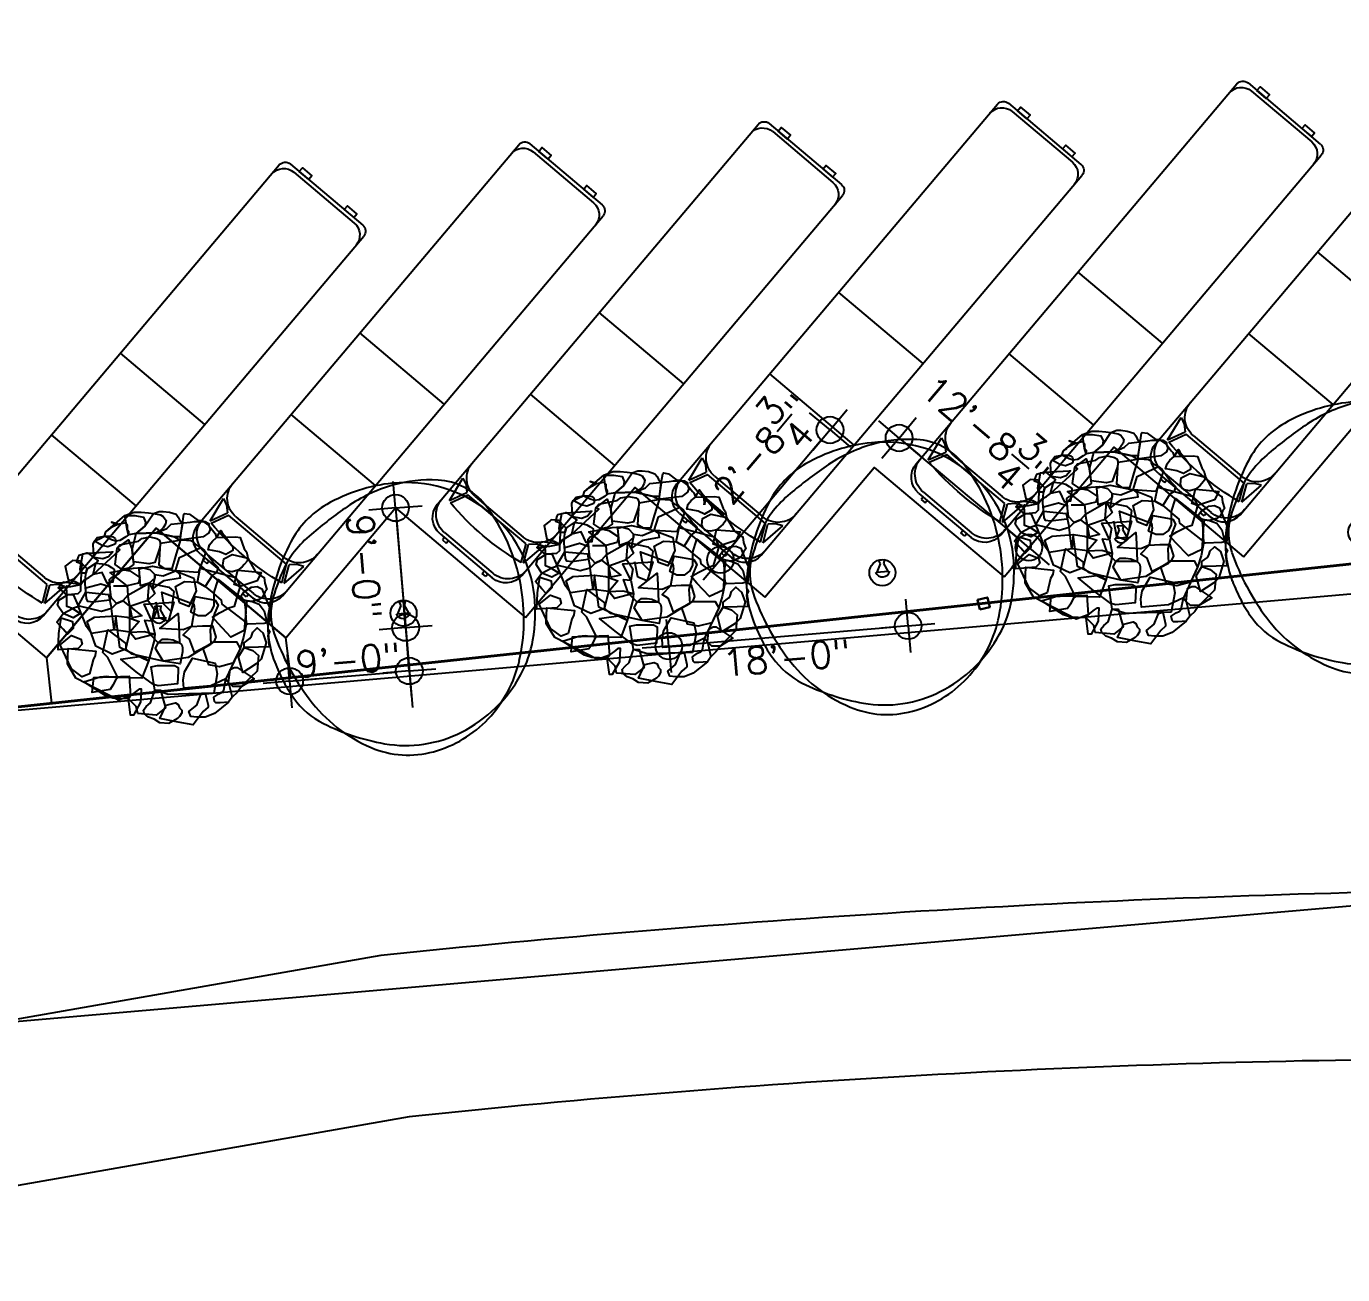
# Model space of a CAD drawing. Extents: x 2080 to 102399, y 2071 to 93424.
# Drawn here: x 79275 to 80459, y 74528 to 75651 of the extents above; entities that cross this region are included whole.
import ezdxf

# ---------------------------------------------------------------- set-up
doc = ezdxf.new("R2010")
doc.units = 0
doc.header["$LTSCALE"] = 20
doc.header["$MEASUREMENT"] = 0
doc.header["$PDMODE"] = 34
doc.header["$PDSIZE"] = 5
doc.linetypes.add('CENTERX2', pattern=[4, 2.5, -0.5, 0.5, -0.5])
for name, color, linetype, lineweight in [('ASPHALT', 9, 'CENTERX2', 25), ('fence', 13, 'FENCELINE2', 40), ('STONE', 2, 'Continuous', 30)]:
    doc.layers.add(name, color=color, linetype=linetype, lineweight=lineweight)
doc.layers.add('correct', color=230, linetype='Continuous', plot=False)
for name, color, linetype in [('DIMLINE', 254, 'Continuous'), ('ELEC', 11, 'Continuous'), ('proposed tree', 3, 'Continuous'), ('VEHICLES', 6, 'Continuous')]:
    doc.layers.add(name, color=color, linetype=linetype)
doc.styles.add('STYLE1', font='romans.shx')
doc.linetypes.add('FENCELINE2', pattern='A,0.25,-0.1,[132,ltypeshp.shx,S=0.1,R=0,X=-0.1,Y=0],-0.1,1', length=1.45)
doc.dimstyles.get("Standard").update_dxf_attribs({"dimtxt": 24, "dimasz": 12, "dimexe": 0.18, "dimexo": 0.0625, "dimgap": 0, "dimtad": 1, "dimzin": 1, "dimdsep": 46, "dimlunit": 4, "dimtxsty": 'STYLE1', "dimblk": 'BLK', "dimcen": 0, "dimse1": 1, "dimse2": 1, "dimclrt": 3, "dimazin": 0, "dimtfac": 1, "dimtix": 1, "dimtmove": 2, "dimatfit": 3, "dimldrblk": 'BLK', "dimfxl": 1, "dimtolj": 1, "dimtzin": 0, "dimarcsym": 0})

# ---------------------------------------------------------------- blocks, each defined once
blk = doc.blocks.new('A$C47FB6E1B')
at = {"linetype": 'Continuous'}
for p, q in [((21.7, 99.3), (468.6, 99.3)), ((31.2, 93.3), (54.3, 97)), ((54.3, 97), (51.5, 90.9)), ((151.2, 99.3), (151.2, 0)), ((247.2, 99.3), (247.2, 0)), ((30.2, 91.2), (45.8, 83.8)), ((31.2, 93.3), (46.8, 85.9)), ((45.8, 83.8), (45.8, 15.5)), ((51.5, 90.9), (46.8, 85.9)), ((472.1, 14.2), (472.1, 85.1)), ((475.7, 7.1), (475.6, 92.2)), ((0, 75.2), (0, 70.7)), ((2.8, 75.2), (0, 75.2)), ((2.8, 18.9), (2.8, 80.4)), ((6.4, 21.3), (6.4, 78)), ((48.9, 21.3), (48.9, 78)), ((0, 70.7), (2.8, 70.7)), ((0, 24.1), (0, 28.6)), ((0, 28.6), (2.8, 28.6)), ((2.8, 24.1), (0, 24.1)), ((30.2, 8.1), (45.8, 15.5)), ((31.2, 6), (46.8, 13.4)), ((51.5, 8.4), (46.8, 13.4)), ((21.7, 0), (468.6, 0)), ((31.2, 6), (54.3, 2.3)), ((54.3, 2.3), (51.5, 8.4))]:
    blk.add_line(p, q, dxfattribs=at)
for points in [[(475.6, 81.7), (480, 81.7), (480, 70.6), (475.6, 70.6)], [(475.6, 17.6), (480, 17.6), (480, 28.7), (475.6, 28.7)]]:
    blk.add_lwpolyline(points, close=True, dxfattribs=at)
for centre, radius, start, end in [((21.7, 80.4), 18.9, 90.028, 179.9792), ((27.6, 78), 21.3, 89.9544, 180.0528), ((70.2, 78), 21.3, 89.9875, 180.0196), ((457.9, 85.1), 14.2, 0.0207, 89.9865), ((468.6, 92.2), 7.09, 0.0207, 89.9864), ((271.5, 49.7), 244.9, 170.2359, 189.7713), ((21.7, 18.9), 18.9, 180.028, 269.9792), ((27.6, 21.3), 21.3, 179.9544, 270.0528), ((70.2, 21.3), 21.3, 179.9875, 270.0196), ((457.9, 14.2), 14.2, 270.0207, 359.9865), ((468.6, 7.1), 7.09, 270.0207, 359.9865)]:
    blk.add_arc(centre, radius, start, end, dxfattribs=at)
blk = doc.blocks.new('BLK')
for q in [(0, 2), (-2, 0), (0, -2), (2, 0)]:
    blk.add_line((0, 0), q)
blk.add_circle((0, 0), 1)
blk = doc.blocks.new('*D291')
at = {"layer": 'Defpoints', "color": 0, "linetype": 'Continuous', "ltscale": 0.5, "transparency": 16777216}
for p in [(80037.6, 75254), (79899.3, 75170.9), (79939.1, 75137.2)]:
    blk.add_point(p, dxfattribs=at)
at = {"layer": 'DIMLINE', "color": 0, "linetype": 'Continuous', "lineweight": -2, "ltscale": 0.5, "transparency": 16777216}
blk.add_line((79990, 75278.4), (79907, 75180.1), dxfattribs=at)
at = {"layer": 'DIMLINE', "color": 0, "linetype": 'Continuous', "lineweight": -2, "ltscale": 0.5, "transparency": 16777216, "xscale": 12, "yscale": 12, "zscale": 12}
for p, rotation in [((79997.8, 75287.6), 49.83847696206755), ((79899.3, 75170.9), 229.8384769620676)]:
    blk.add_blockref('BLK', p, dxfattribs=dict(at, rotation=rotation))
at = {"layer": 'DIMLINE', "color": 3, "linetype": 'Continuous', "ltscale": 0.5, "transparency": 16777216, "insert": (79930.4, 75262.7), "char_height": 24, "attachment_point": 5, "rotation": 49.8385, "style": 'STYLE1'}
blk.add_mtext('\\A1;12\'-8{\\H1.000000x;\\S3/4;}"', dxfattribs=at)
blk = doc.blocks.new('*D292')
at = {"layer": 'Defpoints', "color": 0, "linetype": 'Continuous', "ltscale": 0.5, "transparency": 16777216}
for p in [(80037.6, 75254), (80176.6, 75181.9), (80154.4, 75155.5)]:
    blk.add_point(p, dxfattribs=at)
at = {"layer": 'DIMLINE', "color": 0, "linetype": 'Continuous', "lineweight": -2, "ltscale": 0.5, "transparency": 16777216}
blk.add_line((80069.1, 75272.6), (80167.5, 75189.6), dxfattribs=at)
at = {"layer": 'DIMLINE', "color": 0, "linetype": 'Continuous', "lineweight": -2, "ltscale": 0.5, "transparency": 16777216, "xscale": 12, "yscale": 12, "zscale": 12}
for p, rotation in [((80059.9, 75280.4), 139.8384769620669), ((80176.6, 75181.9), 319.8384769620669)]:
    blk.add_blockref('BLK', p, dxfattribs=dict(at, rotation=rotation))
at = {"layer": 'DIMLINE', "color": 3, "linetype": 'Continuous', "ltscale": 0.5, "transparency": 16777216, "insert": (80137.4, 75285.9), "char_height": 24, "attachment_point": 5, "rotation": 319.8385, "style": 'STYLE1'}
blk.add_mtext('\\A1;12\'-8{\\H1.000000x;\\S3/4;}"', dxfattribs=at)
blk = doc.blocks.new('*D293')
at = {"layer": 'Defpoints', "color": 0, "linetype": 'Continuous', "ltscale": 0.5, "transparency": 16777216}
for p in [(80065.1, 75147.9), (79849.8, 75129.7), (80068.1, 75111.5)]:
    blk.add_point(p, dxfattribs=at)
at = {"layer": 'DIMLINE', "color": 0, "linetype": 'Continuous', "lineweight": -2, "ltscale": 0.5, "transparency": 16777216}
blk.add_line((79864.9, 75094.3), (80056.2, 75110.5), dxfattribs=at)
at = {"layer": 'DIMLINE', "color": 0, "linetype": 'Continuous', "lineweight": -2, "ltscale": 0.5, "transparency": 16777216, "xscale": 12, "yscale": 12, "zscale": 12}
for p, rotation in [((80068.1, 75111.5), 4.838476962063756), ((79852.9, 75093.3), 184.8384769620638)]:
    blk.add_blockref('BLK', p, dxfattribs=dict(at, rotation=rotation))
at = {"layer": 'DIMLINE', "color": 3, "linetype": 'Continuous', "ltscale": 0.5, "transparency": 16777216, "insert": (79958.7, 75082.8), "char_height": 24, "attachment_point": 5, "rotation": 4.8385, "style": 'STYLE1'}
blk.add_mtext('\\A1;18\'-0"', dxfattribs=at)
blk = doc.blocks.new('*D294')
at = {"layer": 'Defpoints', "color": 0, "linetype": 'Continuous', "ltscale": 0.5, "transparency": 16777216}
for p in [(79607.2, 75217.5), (79616.3, 75109.9), (79616.3, 75109.9)]:
    blk.add_point(p, dxfattribs=at)
at = {"layer": 'DIMLINE', "color": 0, "linetype": 'Continuous', "lineweight": -2, "ltscale": 0.5, "transparency": 16777216}
blk.add_line((79608.2, 75205.6), (79615.3, 75121.9), dxfattribs=at)
at = {"layer": 'DIMLINE', "color": 0, "linetype": 'Continuous', "lineweight": -2, "ltscale": 0.5, "transparency": 16777216, "xscale": 12, "yscale": 12, "zscale": 12}
for p, rotation in [((79607.2, 75217.5), 94.8384769620669), ((79616.3, 75109.9), 274.8384769620669)]:
    blk.add_blockref('BLK', p, dxfattribs=dict(at, rotation=rotation))
at = {"layer": 'DIMLINE', "color": 3, "linetype": 'Continuous', "ltscale": 0.5, "transparency": 16777216, "insert": (79579.1, 75164.7), "char_height": 24, "attachment_point": 5, "rotation": 274.8385, "style": 'STYLE1'}
blk.add_mtext('\\A1;9\'-0"', dxfattribs=at)
blk = doc.blocks.new('*D295')
at = {"layer": 'Defpoints', "color": 0, "linetype": 'Continuous', "ltscale": 0.5, "transparency": 16777216}
for p in [(79616.3, 75109.9), (79508.7, 75100.8), (79619.6, 75070.9)]:
    blk.add_point(p, dxfattribs=at)
at = {"layer": 'DIMLINE', "color": 0, "linetype": 'Continuous', "lineweight": -2, "ltscale": 0.5, "transparency": 16777216}
blk.add_line((79523.9, 75062.8), (79607.6, 75069.9), dxfattribs=at)
at = {"layer": 'DIMLINE', "color": 0, "linetype": 'Continuous', "lineweight": -2, "ltscale": 0.5, "transparency": 16777216, "xscale": 12, "yscale": 12, "zscale": 12}
for p, rotation in [((79619.6, 75070.9), 4.838476962059252), ((79512, 75061.8), 184.8384769620592)]:
    blk.add_blockref('BLK', p, dxfattribs=dict(at, rotation=rotation))
at = {"layer": 'DIMLINE', "color": 3, "linetype": 'Continuous', "ltscale": 0.5, "transparency": 16777216, "insert": (79564.6, 75080.6), "char_height": 24, "attachment_point": 5, "rotation": 4.8385, "style": 'STYLE1'}
blk.add_mtext('\\A1;9\'-0"', dxfattribs=at)
blk = doc.blocks.new('A$C79F71953')
at = {"color": 62}
for points in [[(-92.6, 0.9), (-82.4, -2.3), (-81.8, -8.7), (-86.9, -13.8), (-90.7, -9.4), (-96.5, -3), (-90.7, 4.7), (-82.4, 9.2), (-75.4, 4.7), (-81.8, 0.9), (-90.7, 4.7), (-95.8, 12.3), (-94.6, 16.8), (-86.3, 21.9), (-81.8, 21.9), (-77.3, 11.7), (-78.6, 10.4), (-82.4, 9.2), (-87.5, 11.1), (-87.5, 13), (-87.5, 25.1), (-88.2, 27.7), (-87.5, 29.6), (-88.2, 27.7), (-95.2, 27.7), (-91.4, 24.5), (-87.5, 21.1), (-86.3, 21.9), (-77.3, 22.6), (-74.8, 25.1), (-74.8, 27.7), (-74.8, 30.8), (-90.7, 32.8), (-95.2, 27.7), (-83.7, 28.9), (-74.8, 30.8), (-74.8, 30.8), (-73.5, 49.4), (-75.4, 51.9), (-82.4, 52.5), (-83.7, 51.3), (-88.8, 47.4), (-86.3, 35.3), (-79.9, 33.4), (-74.8, 30.8), (-72.2, 34.7), (-67.7, 37.2), (-63.9, 39.8), (-61.4, 50), (-59.4, 52.5), (-63.3, 55.1), (-63.9, 55.7), (-66.5, 57.7), (-69, 58.9), (-69.7, 58.9), (-69, 58.9), (-76.7, 57), (-77.3, 55.7), (-78.6, 51.3), (-73.5, 49.4), (-73.5, 49.4), (-73.5, 49.4), (-69, 44.9), (-69.7, 43), (-70.3, 41.1), (-74.8, 41.1), (-75.4, 44.9), (-72.9, 58.3), (-69, 58.9), (-47.3, 60.2), (-46, 60.2), (-49.9, 55.7), (-55, 53.8), (-63.3, 55.1), (-63.9, 67.2), (-62.6, 69.8), (-60.1, 71.1), (-58.8, 71.7), (-53.7, 74.2), (-48.6, 74.2), (-46, 73.6), (-44.1, 72.3), (-43.5, 69.8), (-44.1, 67.2), (-50.5, 64.7), (-55.6, 65.9), (-62.6, 69.8), (-60.1, 73), (-53.7, 74.2), (-52.4, 78.1), (-50.5, 79.4), (-48.6, 81.3), (-45.4, 83.2), (-41.6, 85.1), (-47.3, 87), (-41.6, 85.1), (-35.2, 86.4), (-33.3, 84.5), (-33.3, 80.6), (-32, 78.7), (-32, 75.5), (-34.5, 73.6), (-39.7, 70.4), (-43.5, 69.8), (-47.3, 71.1), (-53.7, 74.2), (-52.4, 78.1), (-35.2, 92.8), (-26.2, 92.8), (-18.6, 91.5), (-16.7, 87), (-17.3, 83.2), (-21.1, 80), (-25, 76.8), (-32, 75.5), (-33.3, 80.6), (-35.2, 92.8), (-26.9, 95.9), (-20.5, 95.9), (-14.1, 95.3), (-9.6, 94.7), (-3.3, 93.4), (-0.7, 92.1), (1.9, 88.3), (1.2, 85.1), (-0.7, 81.9), (-3.3, 79.4), (-7.1, 77.4), (-25, 76.8), (-25, 76.8), (-17.3, 83.2), (-9.6, 94.7), (-4.5, 96.6), (-0.7, 96.6), (5, 95.9), (10.8, 94), (12.7, 91.5), (14, 88.9), (16.5, 85.7), (14.6, 73.6), (9.5, 73.6), (-7.1, 77.4), (2.5, 81.3), (6.3, 85.1), (23.6, 87), (27.4, 87.6), (33.1, 87.6), (37, 87.6), (40.2, 85.7), (40.2, 83.8), (41.4, 80.6), (40.2, 77.4), (35.1, 73.6), (15.9, 71.1), (14.6, 70.4), (16.5, 85.7), (17.8, 94), (18.5, 94.7), (22.9, 94), (30.6, 88.3), (33.8, 88.3), (40.2, 83.8), (40.2, 83.8), (44.6, 78.1), (45.9, 76.8), (47.2, 73), (51, 79.4), (52.3, 77.4), (54.2, 74.9), (57.4, 71.1), (60, 67.2), (61.9, 64.7), (61.9, 61.5), (55.5, 57.7), (49.7, 60.2), (43.4, 61.5), (39.5, 62.1), (40.8, 66.6), (43.4, 69.8), (47.2, 73), (64.4, 73.6), (68.3, 73), (72.1, 62.8), (74, 60.2), (74.6, 57.7), (75.3, 54.5), (74.6, 51.9), (72.1, 48.7), (70.2, 46.8), (66.3, 43.6), (61.2, 42.3), (56.1, 43), (54.2, 44.9), (52.9, 48.1), (53.6, 53.8), (61.2, 57.7), (75.3, 54.5), (82.3, 42.3), (87.4, 41.7), (83.6, 34), (68.3, 28.9), (63.1, 30.8), (66.3, 43.6), (82.3, 42.3), (87.4, 38.5), (90, 37.2), (90.6, 32.1), (92.5, 26.4), (90.6, 23.8), (88.7, 20), (85.5, 17.4), (79.1, 15.5), (74.6, 16.2), (72.1, 16.8), (69.5, 19.4), (69.5, 21.3), (71.4, 23.8), (75.3, 26.4), (78.5, 28.3), (83.6, 28.9), (88, 27), (93.8, 12.3), (95.1, 10.4), (94.4, -3), (90, -4.3), (75.3, -4.9), (74, -3.6), (73.4, 6), (74.6, 16.2), (79.1, 15.5), (85.5, 13), (90, 7.2), (93.2, -6.2), (93.2, -8.7), (95.1, -11.3), (93.2, -15.1), (94.4, -25.3), (75.3, -25.9), (72.1, -25.9), (72.1, -21.5), (77.2, -17.7), (78.5, -15.7), (79.7, -11.9), (83.6, -8.1), (88.7, -12.5), (91.9, -21.5), (87.4, -36.2), (82.9, -40.6), (75.9, -45.1), (70.8, -48.3), (67, -34.2), (72.1, -25.9), (79.7, -28.5), (84.9, -33), (83.6, -47), (77.8, -52.8), (72.7, -57.9), (69.5, -61), (61.9, -61), (58, -57.2), (59.3, -45.7), (63.1, -43.8), (65.7, -43.8), (81, -54), (69.5, -61), (65.7, -66.2), (61.2, -70.6), (58, -75.1), (50.4, -75.7), (46.5, -75.7), (45.3, -74.5), (44.6, -70.6), (49.1, -67.4), (51.7, -66.2), (53.6, -64.2), (55.5, -54), (58, -57.2), (61.2, -70.6), (58, -75.1), (45.3, -85.3), (37, -88.5), (29.3, -88.5), (24.2, -87.9), (22.3, -83.4), (29.3, -77.6), (33.1, -68.1), (37, -66.8), (39.5, -77.6), (39.5, -79.6), (35.1, -83.4), (26.1, -95.5), (12.7, -93), (-3.9, -89.8), (1.9, -77.6), (10.2, -75.7), (12.7, -77), (14, -80.2), (15.9, -82.1), (15.9, -84.7), (14, -87.9), (12.1, -89.8), (4.4, -94.2), (-3.9, -93.6), (-9, -90.4), (-14.1, -88.5), (-17.9, -85.3), (-18.6, -82.1), (-16, -78.9), (-12.2, -75.7), (-8.4, -64.2), (-3.3, -64.2), (1.2, -80.2), (-7.1, -86.6), (-23.7, -85.3), (-25, -78.9), (-32, -71.9), (-30.1, -69.3), (-24.3, -64.9), (-21.8, -63), (-20.5, -63), (-21.1, -75.1), (-27.5, -86.6), (-30.1, -86.6), (-32, -71.9), (-46, -71.3), (-52.4, -69.3), (-72.2, -56.6), (-57.5, -52.1), (-51.8, -51.5), (-47.3, -52.1), (-41.6, -52.8), (-43.5, -54.7), (-46, -59.8), (-48.6, -63.6), (-64.6, -66.2), (-63.3, -52.8), (-31.4, -51.5), (-30.1, -69.3), (-40.9, -73.2), (-79.2, -53.4), (-86.9, -40.6), (-86.3, -26.6), (-61.4, -29.1), (-62, -33), (-63.9, -36.8), (-67.1, -49.6), (-73.5, -52.1), (-83.1, -45.1), (-93.3, -23.4), (-83.1, -15.1), (-74.8, -18.3), (-73.5, -22.8), (-77.3, -26.6), (-95.2, -27.9), (-94.6, -13.2)], [(-70.3, 27.7), (-56.9, 31.5), (-49.2, 28.9), (-48, 19.4), (-49.2, 16.8), (-63.9, 14.9), (-68.4, 15.5), (-69.7, 18.1), (-70.9, 31.5), (-70.3, 41.1), (-69, 44.9), (-61.4, 50), (-55.6, 49.4), (-50.5, 48.1), (-47.3, 46.2), (-44.8, 44.3), (-46, 32.8), (-51.1, 32.1), (-55.6, 41.7), (-63.9, 39.8), (-63.9, 39.8), (-39.7, 62.1), (-42.2, 63.4), (-32, 71.1), (-28.8, 62.1), (-27.5, 48.7), (-32, 45.5), (-37.7, 44.3), (-44.1, 48.7), (-42.2, 63.4), (-39.7, 66.6), (-23.1, 69.8), (-19.9, 72.3), (-12.8, 73.6), (-6.4, 72.3), (-4.5, 71.1), (-3.3, 67.9), (-3.9, 64), (-8.4, 50.6), (-13.5, 49.4), (-27.5, 51.3), (-28.8, 62.1), (-25.6, 74.2), (-25, 76.8), (-7.1, 77.4), (0.6, 75.5), (9.5, 73.6), (14.6, 70.4), (14.6, 70.4), (10.2, 56.4), (7, 44.9), (0.6, 44.9), (-4.5, 48.1), (-3.3, 67.9), (15.9, 71.1), (24.2, 70.4), (26.1, 69.1), (28.7, 66.6), (30.6, 65.3), (36.3, 61.5), (37, 58.3), (30.6, 41.7), (10.2, 43), (14, 55.1), (33.1, 64), (36.3, 61.5), (44.6, 50), (48.5, 46.2), (47.2, 41.7), (43.4, 39.1), (37, 28.9), (29.9, 32.8), (32.5, 45.5), (64.4, 37.2), (68.3, 28.9), (67, 24.5), (63.1, 11.1), (57.4, 9.2), (52.3, 13), (51.7, 16.8), (44.6, 22.6), (48.5, 35.3), (72.1, 16.8), (73.4, 6), (72.1, -10.6), (60, -16.4), (48.5, -4.3), (43.4, 1.5), (49.7, 5.3), (57.4, 9.2), (74, -3.6), (71.4, -16.4), (68.3, -26.6), (61.9, -40), (49.7, -43.2), (40.2, -41.3), (35.1, -26.6), (42.1, -22.8), (44.6, -20.8), (65.1, -20.8), (68.3, -26.6), (55.5, -54), (42.1, -60.4), (17.8, -62.3), (17.2, -55.3), (18.5, -47.6), (25.5, -35.5), (45.9, -40), (47.8, -49.6), (44.6, -66.8), (22.3, -67.4), (3.8, -68.1), (-8.4, -64.2), (-11.6, -43.2), (-5.8, -41.9), (9.5, -41.9), (12.7, -43.8), (12.7, -47), (12.1, -58.5), (-5.2, -60.4), (-9.6, -59.1), (-25, -47.6), (-39, -36.2), (-19.9, -33.6), (-14.1, -38.1), (-19.9, -53.4), (-41.6, -52.8), (-50.5, -34.9), (-55, -30.4), (-50.5, -10), (-34.5, -22.1), (-34.5, -27.2), (-46.7, -31.7), (-61.4, -24.7), (-69, -2.3), (-62.6, 1.5), (-43.5, 2.8), (-44.8, -10), (-65.2, -13.2), (-69.7, -6.8), (-77.3, 11.7), (-70.3, 23.8), (-49.9, 21.9), (-47.3, 9.2), (-56.3, 6.6), (-77.3, 11.7), (-70.3, 23.8)]]:
    blk.add_lwpolyline(points, close=True, dxfattribs=at)
blk.add_lwpolyline([(-45.4, 29.6), (-33.3, 29.6), (-32.6, 21.3), (-37.1, 16.2), (-42.8, 13.6), (-48, 19.4), (-49.2, 35.3), (-47.3, 37.2), (-40.9, 40.4), (-37.7, 44.3), (-30.7, 43), (-21.8, 37.2), (-23.1, 32.1), (-33.3, 29.6), (-48.6, 41.7), (-27.5, 45.5), (-19.9, 46.2), (-12.8, 44.3), (-8.4, 39.8), (-8.4, 36.6), (-13.5, 32.1), (-21.1, 29.6), (-22.4, 44.9), (-16.7, 46.2), (-10.3, 47.4), (10.2, 43), (14, 40.4), (14.6, 36.6), (-0.1, 34), (-5.2, 30.8), (-10.3, 27), (-8.4, 36.6), (-8.4, 39.8), (-0.7, 38.5), (10.2, 43), (26.8, 36.6), (28.7, 25.1), (22.3, 11.1), (14, 14.3), (10.2, 28.9), (18.5, 33.4), (29.9, 32.8), (37, 28.9), (44.6, 22.6), (44.6, 11.7), (42.1, 6.6), (37, 2.8), (30.6, 2.8), (24.2, 6), (28, 20), (45.9, 16.8), (48.5, 12.3), (45.3, 4.7), (41.4, -10), (42.1, -22.8), (27.4, -30.4), (22.9, -18.3), (17.2, -14.5), (24.8, -6.8), (34.4, -6.2), (43.4, -6.2), (46.5, -16.4), (44.6, -20.8), (21.6, -34.9), (-0.7, -38.1), (-7.7, -26.6), (-5.2, -21.5), (-1.3, -18.3), (3.8, -18.3), (8.2, -18.9), (14, -21.5), (15.9, -23.4), (16.5, -25.9), (16.5, -29.8), (14.6, -40.6), (-0.7, -38.1), (-28.8, -31.7), (-34.5, -27.2), (-30.7, -11.9), (-17.9, -11.3), (-8.4, -13.8), (-9, -19.6), (-14.1, -38.1), (-39.7, -25.9), (-43.5, 2.8), (-33.3, 1.5), (-22.4, -2.3), (-30.7, -11.9), (-44.8, -10), (-47.3, 9.2), (-42.8, 13.6), (-37.1, 16.2), (-19.9, 2.8), (-28.8, 0.9), (-32.6, 21.3), (-13.5, 32.1), (-8.4, 22.6), (-14.7, 16.8), (-13.5, 32.1), (4.4, 28.3), (8.9, 24.5), (6.3, 6.6), (-0.1, 13), (-2, 23.8), (26.8, 13), (27.4, 8.5), (24.8, -6.8), (17.2, -10), (-3.9, -8.7), (12.7, 4.7), (13.3, -5.5), (14, -21.5), (-5.2, -21.5), (-12.8, -13.8), (-17.3, -1.1), (-10.9, -1.7), (-8.4, -13.8), (-25.6, -18.3), (-30.7, -11.9), (-30.7, 11.2), (-14.7, 16.8), (-9, 8.5), (-10.9, -1.7), (-17.9, 13), (8.9, 14.9), (3.8, -2.3), (-4.5, 0.9), (-7.1, 14.9)], dxfattribs=at)
blk = doc.blocks.new('T3')
at = {"color": 3, "linetype": 'Continuous'}
blk.add_circle((0.0075, -0.0006), 0.0467, dxfattribs=at)
for centre, radius, start, end in [((0.1024, -0.0008), 0.4778, 86.5891, 106.3683), ((0.1171, 0.2465), 0.2301, 38.2099, 86.5855), ((0.0278, -0.1235), 0.5914, 95.7743, 119.9478), ((0.1287, -0.0904), 0.5712, 106.3689, 124.4478), ((0.0157, -0.0047), 0.472, 51.5393, 95.7734), ((-0.1006, 0.0992), 0.3344, 119.9475, 152.2845), ((0.7005, -0.9241), 1.5821, 124.4458, 130.3031), ((-0.2125, -0.013), 0.6496, 9.9831, 38.21), ((0.0312, 0.0148), 0.4471, 6.0223, 51.5393), ((0.263, -0.0918), 0.745, 152.2851, 172.4004), ((-0.029, -0.0639), 0.4542, 130.3005, 141.2454), ((-0.1535, 0.036), 0.2946, 141.2444, 154.9906), ((0.2312, -0.1435), 0.7191, 154.9924, 163.7785), ((-0.2858, -0.0259), 0.724, 358.8883, 9.9833), ((-0.2526, -0.0027), 0.2152, 163.7797, 199.3828), ((-0.0951, 0.0014), 0.5742, 350.2301, 6.0232), ((-0.1071, -0.0424), 0.3717, 172.3996, 201.0285), ((-0.198, -0.0276), 0.6362, 347.0493, 358.8877), ((0.3677, 0.2155), 0.8728, 199.3819, 216.8466), ((0.0738, -0.0277), 0.4027, 331.3474, 350.2303), ((0.1608, 0.0605), 0.6586, 201.0235, 207.8216), ((-0.0191, -0.0688), 0.4527, 316.7622, 347.0499), ((-0.0112, 0.0188), 0.4996, 296.8801, 331.348), ((0.0248, -0.0113), 0.5049, 207.8204, 215.5805), ((-0.1491, -0.1357), 0.2911, 215.5851, 243.3801), ((0.1028, 0.0169), 0.5417, 216.8467, 247.0462), ((0.0747, 0.311), 0.7907, 243.3844, 260.1468), ((0.0032, -0.0897), 0.4221, 285.3686, 316.7631), ((0.015, -0.0329), 0.4417, 260.1457, 296.8807), ((0.0246, -0.1677), 0.3412, 247.0472, 285.3699)]:
    blk.add_arc(centre, radius, start, end, dxfattribs=at)
blk = doc.blocks.new('FOCUSLGT')
for points in [[(-4.27, 0), (4.27, 0), (1.49, 5.92)], [(-1.38, 5.92), (-4.27, 0)], [(1.49, 5.92), (2.44, 8.67), (-2.44, 8.67), (-1.38, 5.92)]]:
    blk.add_lwpolyline(points)
blk = doc.blocks.new('A$C085F24DD')
at = {"layer": 'ELEC', "linetype": 'Continuous', "ltscale": 0.5}
blk.add_arc((32, 33.5), 33.5, 197.10907, 342.89093, dxfattribs=at)
at = {"layer": 'ELEC', "xscale": 6, "yscale": 6, "zscale": 6}
blk.add_blockref('FOCUSLGT', (32, 23.7), dxfattribs=at)
blk = doc.blocks.new('*D394')
at = {"layer": 'Defpoints', "color": 0, "ltscale": 0.5, "transparency": 16777216}
for p in [(83196.5, 75376.5), (83220.6, 75098.9), (79105.9, 75021.4)]:
    blk.add_point(p, dxfattribs=at)
at = {"layer": 'DIMLINE', "color": 0, "lineweight": -2, "ltscale": 0.5, "transparency": 16777216}
blk.add_line((79141.9, 74744.9), (83208.6, 75097.9), dxfattribs=at)
at = {"layer": 'DIMLINE', "color": 0, "lineweight": -2, "ltscale": 0.5, "transparency": 16777216, "xscale": 12, "yscale": 12, "zscale": 12}
for p, rotation in [((83220.6, 75098.9), 4.961417707028199), ((79130, 74743.8), 184.9614177070282)]:
    blk.add_blockref('BLK', p, dxfattribs=dict(at, rotation=rotation))
at = {"layer": 'DIMLINE', "color": 3, "ltscale": 0.5, "transparency": 16777216, "insert": (81174, 74935.6), "char_height": 24, "attachment_point": 5, "rotation": 4.9614, "style": 'STYLE1'}
blk.add_mtext('\\A1;342\'-2"', dxfattribs=at)

msp = doc.modelspace()

# ---------------------------------------------------------------- linework, layer by layer
at = {"linetype": 'Continuous', "ltscale": 0.5}
msp.add_line((79176.728, 75181.099), (79293.453, 75082.593), dxfattribs=at)
for points in [[(80369.604, 75173.688), (80468.11, 75290.412), (80584.834, 75191.907)], [(80154.374, 75155.469), (80252.879, 75272.193), (80369.604, 75173.688)], [(79939.143, 75137.25), (80037.649, 75253.974), (80154.374, 75155.469)], [(79723.913, 75119.031), (79822.419, 75235.756), (79939.143, 75137.25)], [(79508.683, 75100.812), (79607.189, 75217.537), (79723.913, 75119.031)], [(79293.453, 75082.593), (79391.958, 75199.318), (79508.683, 75100.812)]]:
    msp.add_lwpolyline(points, dxfattribs=at)
at = {"layer": 'ASPHALT', "linetype": 'Continuous'}
for points in [[(79593.892, 74815.129), (78784.835, 74673.162)], [(79619.359, 74669.994), (78810.302, 74528.027)]]:
    msp.add_lwpolyline(points, dxfattribs=at)
for centre, radius, start, end in [((80759.629, 63530.548), 11344.634, 91.1263163, 95.8979384), ((80610.885, 65254.493), 9467.565, 90.2388373, 96.0115385)]:
    msp.add_arc(centre, radius, start, end, dxfattribs=at)
at = {"layer": 'correct', "ltscale": 0.5}
msp.add_lwpolyline([(78546.628, 75126.955), (78535.589, 75359.93), (78128.239, 75334.577), (78072.686, 76496.873), (78530.858, 76525.39), (78521.639, 76693.141), (78693.376, 76703.83), (78681.449, 76895.459), (78825.977, 76904.454), (78810.875, 77083.026), (81177.782, 77283.381), (81191.931, 77116.231), (81194.245, 77092.088), (82117.624, 77170.251), (82101.43, 77361.567), (82896.635, 77428.88), (83144.463, 75373.769), (79105.882, 75021.367), (79078.222, 75064.374), (79074.638, 75152.192), (78546.628, 75126.955)], dxfattribs=at)
at = {"layer": 'DIMLINE', "linetype": 'Continuous', "ltscale": 0.5}
msp.add_line((79607.189, 75217.537), (79622.371, 75038.178), dxfattribs=at)
at = {"layer": 'DIMLINE', "ltscale": 0.5}
msp.add_lwpolyline([(79391.958, 75199.318), (79293.453, 75082.593), (79297.811, 75041.952), (79513.1, 75065.041), (79508.683, 75100.812), (79391.958, 75199.318)], dxfattribs=at)
at = {"layer": 'fence', "linetype": 'Continuous'}
msp.add_lwpolyline([(78745.248, 74982.689), (80684.996, 75190.726), (81004.553, 75195.494), (82184.094, 75242.71), (83191.2, 75380.147), (84660.704, 76183.192)], dxfattribs=at)
at = {"layer": 'STONE', "linetype": 'Continuous', "ltscale": 0.5}
msp.add_lwpolyline([(80132.545, 75126.142), (80141.368, 75128.181), (80139.328, 75137.004), (80130.505, 75134.965)], close=True, dxfattribs=at)

# ---------------------------------------------------------------- block references
at = {"layer": 'ELEC', "linetype": 'Continuous', "ltscale": 0.5, "xscale": 0.1999999999923787, "yscale": 0.1999999999923787, "zscale": 0.1999999999923787, "rotation": 4.833863352918113}
for p in [(80253.908, 75185.628), (80039.15, 75154.976), (79388.589, 75113.435), (79608.084, 75117.595)]:
    msp.add_blockref('A$C085F24DD', p, dxfattribs=at)
at = {"layer": 'proposed tree', "xscale": 251.0354280109459, "yscale": 251.0354280109459, "zscale": 251.0354280109459}
for p in [(80473.475, 75195.903), (80043.014, 75159.465), (79612.554, 75123.027)]:
    msp.add_blockref('T3', p, dxfattribs=at)
at = {"layer": 'proposed tree', "linetype": 'Continuous', "ltscale": 0.5}
for p in [(80260.028, 75190.71), (79829.567, 75154.272), (79399.107, 75117.835)]:
    msp.add_blockref('A$C79F71953', p, dxfattribs=at)
at = {"layer": 'VEHICLES', "linetype": 'Continuous', "ltscale": 0.5, "xscale": -1, "rotation": 229.8405658241421}
for p in [(80276.629, 75258.9), (80061.399, 75240.681), (79846.169, 75222.462), (79630.938, 75204.243), (79415.708, 75186.024), (79200.478, 75167.805)]:
    msp.add_blockref('A$C47FB6E1B', p, dxfattribs=at)

# ---------------------------------------------------------------- dimensions: what is measured, and where the dimension line sits
at = {"layer": 'DIMLINE', "ltscale": 0.5}
dim = msp.add_aligned_dim(p1=(79105.882, 75021.367), p2=(83196.499, 75376.474), distance=-278.597, dimstyle='Standard', override={"dimfxl": 0.25, "dimarcsym": 1}, dxfattribs=at)
dim.commit()
dim.dimension.update_dxf_attribs({"geometry": '*D394', "text_midpoint": (81174.05, 74935.6)})
at = {"layer": 'DIMLINE', "linetype": 'Continuous', "ltscale": 0.5}
for base, p1, p2, angle, picture, middle in [((80176.6415, 75181.8551), (80037.6491, 75253.9745), (80154.3737, 75155.4688), 319.838477, '*D292', (80137.4245, 75285.8527)), ((79899.2783, 75170.8926), (80037.6491, 75253.9745), (79939.1434, 75137.2499), 229.838477, '*D291', (79930.384, 75262.6629)), ((79616.298, 75109.921), (79607.189, 75217.537), (79616.298, 75109.921), 274.838477, '*D294', (79579.051, 75164.69)), ((80068.143, 75111.51), (79849.832, 75129.69), (80065.062, 75147.909), 4.838477, '*D293', (79958.712, 75082.779))]:
    dim = msp.add_linear_dim(base=base, p1=p1, p2=p2, angle=angle, dimstyle='Standard', override={"dimfxl": 0.18}, dxfattribs=at)
    dim.commit()
    dim.dimension.update_dxf_attribs({"geometry": picture, "text_midpoint": middle, "dimtype": 161})
dim = msp.add_aligned_dim(p1=(79508.683, 75100.812), p2=(79616.298, 75109.921), distance=-39.163, dimstyle='Standard', override={"dimfxl": 0.18}, dxfattribs=at)
dim.commit()
dim.dimension.update_dxf_attribs({"geometry": '*D295', "text_midpoint": (79564.589, 75080.578)})

doc.saveas('drawing.dxf')
